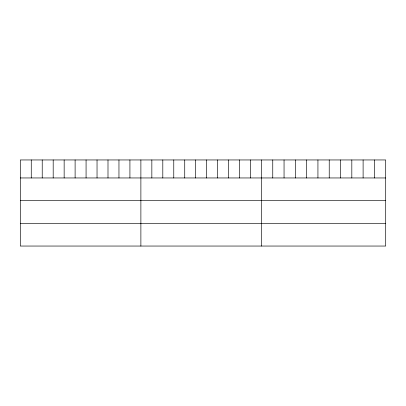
<?xml version="1.0" encoding="UTF-8"?>
<svg xmlns="http://www.w3.org/2000/svg" width="406" height="406" viewBox="0 0 406 406"><rect width="100%" height="100%" fill="white"/><g stroke="black" fill="none" stroke-linecap="round" stroke-linejoin="round"><path stroke-width="0.61" d="M385.7 177.955L385.7 246.046L20.3 246.046L20.3 159.954L385.7 159.954L385.7 177.955L20.3 177.955M20.3 200.427L385.7 200.427M20.3 223.574L385.7 223.574M374.408 159.954L374.408 177.955M363.111 159.954L363.111 177.955M351.819 159.954L351.819 177.955M340.522 159.954L340.522 177.955M329.23 159.954L329.23 177.955M317.934 159.954L317.934 177.955M306.642 159.954L306.642 177.955M295.345 159.954L295.345 177.955M284.053 159.954L284.053 177.955M272.756 159.954L272.756 177.955M261.464 159.954L261.464 246.046M250.502 159.954L250.502 177.955M239.54 159.954L239.54 177.955M228.578 159.954L228.578 177.955M217.616 159.954L217.616 177.955M206.654 159.954L206.654 177.955M195.692 159.954L195.692 177.955M184.73 159.954L184.73 177.955M173.768 159.954L173.768 177.955M162.806 159.954L162.806 177.955M151.844 159.954L151.844 177.955M140.882 159.954L140.882 246.046M129.92 159.954L129.92 177.955M118.958 159.954L118.958 177.955M107.996 159.954L107.996 177.955M97.034 159.954L97.034 177.955M86.072 159.954L86.072 177.955M75.11 159.954L75.11 177.955M64.148 159.954L64.148 177.955M53.186 159.954L53.186 177.955M42.224 159.954L42.224 177.955M31.262 159.954L31.262 177.955"/></g></svg>
